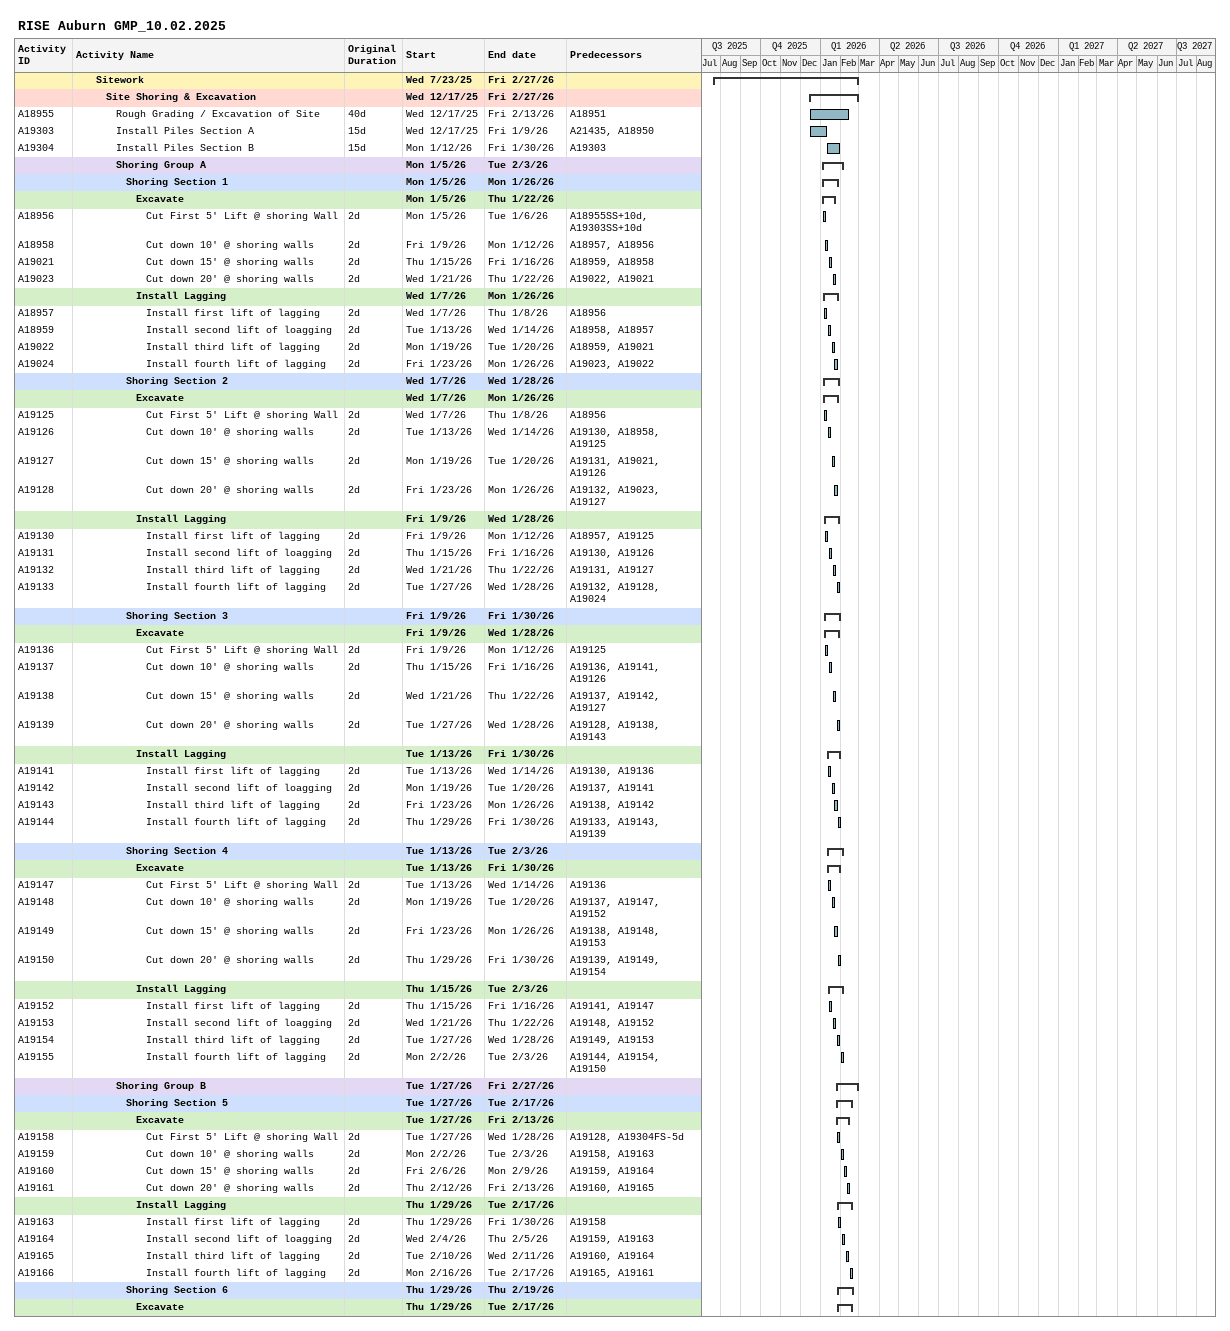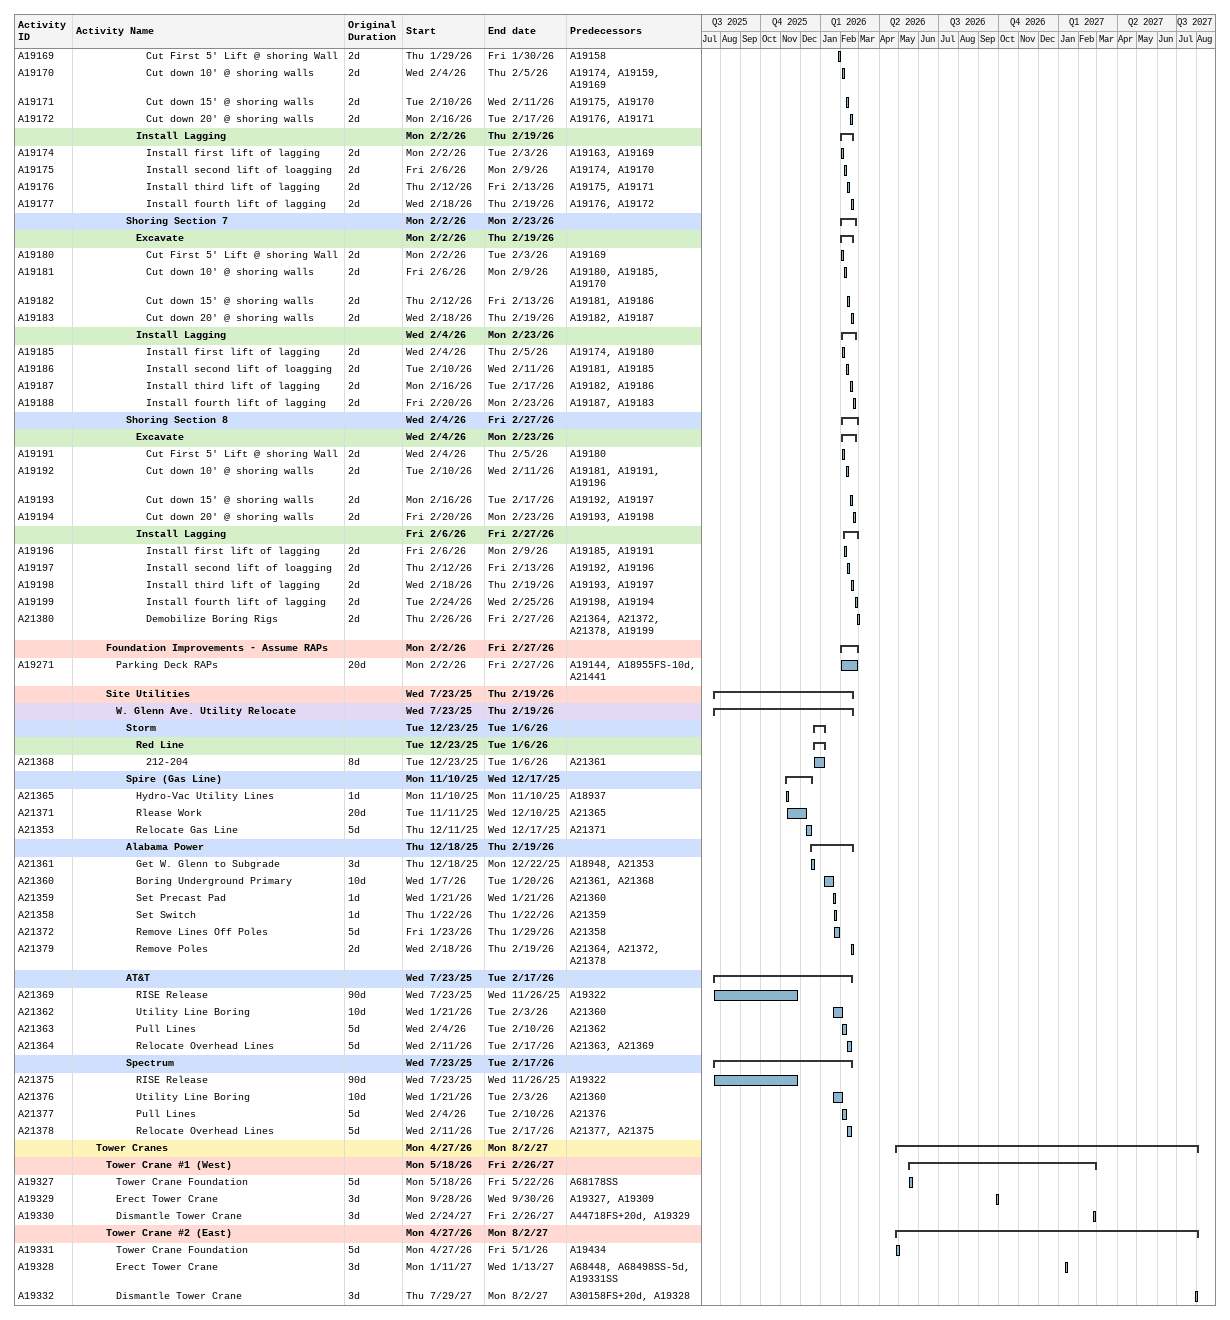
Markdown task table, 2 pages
RISE Auburn GMP_10.02.2025

| ID | Level | Task | Original duration | Start | Finish | Predecessors |
|---|---|---|---|---|---|---|
|  | 3 | **Sitework** |  | 2025-07-23 | 2026-02-27 |  |
|  | 4 | **Site Shoring & Excavation** |  | 2025-12-17 | 2026-02-27 |  |
| A18955 | 5 | Rough Grading / Excavation of Site | 40d | 2025-12-17 | 2026-02-13 | A18951 |
| A19303 | 5 | Install Piles Section A | 15d | 2025-12-17 | 2026-01-09 | A21435, A18950 |
| A19304 | 5 | Install Piles Section B | 15d | 2026-01-12 | 2026-01-30 | A19303 |
|  | 5 | **Shoring Group A** |  | 2026-01-05 | 2026-02-03 |  |
|  | 6 | **Shoring Section 1** |  | 2026-01-05 | 2026-01-26 |  |
|  | 7 | **Excavate** |  | 2026-01-05 | 2026-01-22 |  |
| A18956 | 8 | Cut First 5' Lift @ shoring Wall | 2d | 2026-01-05 | 2026-01-06 | A18955SS+10d, A19303SS+10d |
| A18958 | 8 | Cut down 10' @ shoring walls | 2d | 2026-01-09 | 2026-01-12 | A18957, A18956 |
| A19021 | 8 | Cut down 15' @ shoring walls | 2d | 2026-01-15 | 2026-01-16 | A18959, A18958 |
| A19023 | 8 | Cut down 20' @ shoring walls | 2d | 2026-01-21 | 2026-01-22 | A19022, A19021 |
|  | 7 | **Install Lagging** |  | 2026-01-07 | 2026-01-26 |  |
| A18957 | 8 | Install first lift of lagging | 2d | 2026-01-07 | 2026-01-08 | A18956 |
| A18959 | 8 | Install second lift of loagging | 2d | 2026-01-13 | 2026-01-14 | A18958, A18957 |
| A19022 | 8 | Install third lift of lagging | 2d | 2026-01-19 | 2026-01-20 | A18959, A19021 |
| A19024 | 8 | Install fourth lift of lagging | 2d | 2026-01-23 | 2026-01-26 | A19023, A19022 |
|  | 6 | **Shoring Section 2** |  | 2026-01-07 | 2026-01-28 |  |
|  | 7 | **Excavate** |  | 2026-01-07 | 2026-01-26 |  |
| A19125 | 8 | Cut First 5' Lift @ shoring Wall | 2d | 2026-01-07 | 2026-01-08 | A18956 |
| A19126 | 8 | Cut down 10' @ shoring walls | 2d | 2026-01-13 | 2026-01-14 | A19130, A18958, A19125 |
| A19127 | 8 | Cut down 15' @ shoring walls | 2d | 2026-01-19 | 2026-01-20 | A19131, A19021, A19126 |
| A19128 | 8 | Cut down 20' @ shoring walls | 2d | 2026-01-23 | 2026-01-26 | A19132, A19023, A19127 |
|  | 7 | **Install Lagging** |  | 2026-01-09 | 2026-01-28 |  |
| A19130 | 8 | Install first lift of lagging | 2d | 2026-01-09 | 2026-01-12 | A18957, A19125 |
| A19131 | 8 | Install second lift of loagging | 2d | 2026-01-15 | 2026-01-16 | A19130, A19126 |
| A19132 | 8 | Install third lift of lagging | 2d | 2026-01-21 | 2026-01-22 | A19131, A19127 |
| A19133 | 8 | Install fourth lift of lagging | 2d | 2026-01-27 | 2026-01-28 | A19132, A19128, A19024 |
|  | 6 | **Shoring Section 3** |  | 2026-01-09 | 2026-01-30 |  |
|  | 7 | **Excavate** |  | 2026-01-09 | 2026-01-28 |  |
| A19136 | 8 | Cut First 5' Lift @ shoring Wall | 2d | 2026-01-09 | 2026-01-12 | A19125 |
| A19137 | 8 | Cut down 10' @ shoring walls | 2d | 2026-01-15 | 2026-01-16 | A19136, A19141, A19126 |
| A19138 | 8 | Cut down 15' @ shoring walls | 2d | 2026-01-21 | 2026-01-22 | A19137, A19142, A19127 |
| A19139 | 8 | Cut down 20' @ shoring walls | 2d | 2026-01-27 | 2026-01-28 | A19128, A19138, A19143 |
|  | 7 | **Install Lagging** |  | 2026-01-13 | 2026-01-30 |  |
| A19141 | 8 | Install first lift of lagging | 2d | 2026-01-13 | 2026-01-14 | A19130, A19136 |
| A19142 | 8 | Install second lift of loagging | 2d | 2026-01-19 | 2026-01-20 | A19137, A19141 |
| A19143 | 8 | Install third lift of lagging | 2d | 2026-01-23 | 2026-01-26 | A19138, A19142 |
| A19144 | 8 | Install fourth lift of lagging | 2d | 2026-01-29 | 2026-01-30 | A19133, A19143, A19139 |
|  | 6 | **Shoring Section 4** |  | 2026-01-13 | 2026-02-03 |  |
|  | 7 | **Excavate** |  | 2026-01-13 | 2026-01-30 |  |
| A19147 | 8 | Cut First 5' Lift @ shoring Wall | 2d | 2026-01-13 | 2026-01-14 | A19136 |
| A19148 | 8 | Cut down 10' @ shoring walls | 2d | 2026-01-19 | 2026-01-20 | A19137, A19147, A19152 |
| A19149 | 8 | Cut down 15' @ shoring walls | 2d | 2026-01-23 | 2026-01-26 | A19138, A19148, A19153 |
| A19150 | 8 | Cut down 20' @ shoring walls | 2d | 2026-01-29 | 2026-01-30 | A19139, A19149, A19154 |
|  | 7 | **Install Lagging** |  | 2026-01-15 | 2026-02-03 |  |
| A19152 | 8 | Install first lift of lagging | 2d | 2026-01-15 | 2026-01-16 | A19141, A19147 |
| A19153 | 8 | Install second lift of loagging | 2d | 2026-01-21 | 2026-01-22 | A19148, A19152 |
| A19154 | 8 | Install third lift of lagging | 2d | 2026-01-27 | 2026-01-28 | A19149, A19153 |
| A19155 | 8 | Install fourth lift of lagging | 2d | 2026-02-02 | 2026-02-03 | A19144, A19154, A19150 |
|  | 5 | **Shoring Group B** |  | 2026-01-27 | 2026-02-27 |  |
|  | 6 | **Shoring Section 5** |  | 2026-01-27 | 2026-02-17 |  |
|  | 7 | **Excavate** |  | 2026-01-27 | 2026-02-13 |  |
| A19158 | 8 | Cut First 5' Lift @ shoring Wall | 2d | 2026-01-27 | 2026-01-28 | A19128, A19304FS-5d |
| A19159 | 8 | Cut down 10' @ shoring walls | 2d | 2026-02-02 | 2026-02-03 | A19158, A19163 |
| A19160 | 8 | Cut down 15' @ shoring walls | 2d | 2026-02-06 | 2026-02-09 | A19159, A19164 |
| A19161 | 8 | Cut down 20' @ shoring walls | 2d | 2026-02-12 | 2026-02-13 | A19160, A19165 |
|  | 7 | **Install Lagging** |  | 2026-01-29 | 2026-02-17 |  |
| A19163 | 8 | Install first lift of lagging | 2d | 2026-01-29 | 2026-01-30 | A19158 |
| A19164 | 8 | Install second lift of loagging | 2d | 2026-02-04 | 2026-02-05 | A19159, A19163 |
| A19165 | 8 | Install third lift of lagging | 2d | 2026-02-10 | 2026-02-11 | A19160, A19164 |
| A19166 | 8 | Install fourth lift of lagging | 2d | 2026-02-16 | 2026-02-17 | A19165, A19161 |
|  | 6 | **Shoring Section 6** |  | 2026-01-29 | 2026-02-19 |  |
|  | 7 | **Excavate** |  | 2026-01-29 | 2026-02-17 |  |
| A19169 | 8 | Cut First 5' Lift @ shoring Wall | 2d | 2026-01-29 | 2026-01-30 | A19158 |
| A19170 | 8 | Cut down 10' @ shoring walls | 2d | 2026-02-04 | 2026-02-05 | A19174, A19159, A19169 |
| A19171 | 8 | Cut down 15' @ shoring walls | 2d | 2026-02-10 | 2026-02-11 | A19175, A19170 |
| A19172 | 8 | Cut down 20' @ shoring walls | 2d | 2026-02-16 | 2026-02-17 | A19176, A19171 |
|  | 7 | **Install Lagging** |  | 2026-02-02 | 2026-02-19 |  |
| A19174 | 8 | Install first lift of lagging | 2d | 2026-02-02 | 2026-02-03 | A19163, A19169 |
| A19175 | 8 | Install second lift of loagging | 2d | 2026-02-06 | 2026-02-09 | A19174, A19170 |
| A19176 | 8 | Install third lift of lagging | 2d | 2026-02-12 | 2026-02-13 | A19175, A19171 |
| A19177 | 8 | Install fourth lift of lagging | 2d | 2026-02-18 | 2026-02-19 | A19176, A19172 |
|  | 6 | **Shoring Section 7** |  | 2026-02-02 | 2026-02-23 |  |
|  | 7 | **Excavate** |  | 2026-02-02 | 2026-02-19 |  |
| A19180 | 8 | Cut First 5' Lift @ shoring Wall | 2d | 2026-02-02 | 2026-02-03 | A19169 |
| A19181 | 8 | Cut down 10' @ shoring walls | 2d | 2026-02-06 | 2026-02-09 | A19180, A19185, A19170 |
| A19182 | 8 | Cut down 15' @ shoring walls | 2d | 2026-02-12 | 2026-02-13 | A19181, A19186 |
| A19183 | 8 | Cut down 20' @ shoring walls | 2d | 2026-02-18 | 2026-02-19 | A19182, A19187 |
|  | 7 | **Install Lagging** |  | 2026-02-04 | 2026-02-23 |  |
| A19185 | 8 | Install first lift of lagging | 2d | 2026-02-04 | 2026-02-05 | A19174, A19180 |
| A19186 | 8 | Install second lift of loagging | 2d | 2026-02-10 | 2026-02-11 | A19181, A19185 |
| A19187 | 8 | Install third lift of lagging | 2d | 2026-02-16 | 2026-02-17 | A19182, A19186 |
| A19188 | 8 | Install fourth lift of lagging | 2d | 2026-02-20 | 2026-02-23 | A19187, A19183 |
|  | 6 | **Shoring Section 8** |  | 2026-02-04 | 2026-02-27 |  |
|  | 7 | **Excavate** |  | 2026-02-04 | 2026-02-23 |  |
| A19191 | 8 | Cut First 5' Lift @ shoring Wall | 2d | 2026-02-04 | 2026-02-05 | A19180 |
| A19192 | 8 | Cut down 10' @ shoring walls | 2d | 2026-02-10 | 2026-02-11 | A19181, A19191, A19196 |
| A19193 | 8 | Cut down 15' @ shoring walls | 2d | 2026-02-16 | 2026-02-17 | A19192, A19197 |
| A19194 | 8 | Cut down 20' @ shoring walls | 2d | 2026-02-20 | 2026-02-23 | A19193, A19198 |
|  | 7 | **Install Lagging** |  | 2026-02-06 | 2026-02-27 |  |
| A19196 | 8 | Install first lift of lagging | 2d | 2026-02-06 | 2026-02-09 | A19185, A19191 |
| A19197 | 8 | Install second lift of loagging | 2d | 2026-02-12 | 2026-02-13 | A19192, A19196 |
| A19198 | 8 | Install third lift of lagging | 2d | 2026-02-18 | 2026-02-19 | A19193, A19197 |
| A19199 | 8 | Install fourth lift of lagging | 2d | 2026-02-24 | 2026-02-25 | A19198, A19194 |
| A21380 | 8 | Demobilize Boring Rigs | 2d | 2026-02-26 | 2026-02-27 | A21364, A21372, A21378, A19199 |
|  | 4 | **Foundation Improvements - Assume RAPs** |  | 2026-02-02 | 2026-02-27 |  |
| A19271 | 5 | Parking Deck RAPs | 20d | 2026-02-02 | 2026-02-27 | A19144, A18955FS-10d, A21441 |
|  | 4 | **Site Utilities** |  | 2025-07-23 | 2026-02-19 |  |
|  | 5 | **W. Glenn Ave. Utility Relocate** |  | 2025-07-23 | 2026-02-19 |  |
|  | 6 | **Storm** |  | 2025-12-23 | 2026-01-06 |  |
|  | 7 | **Red Line** |  | 2025-12-23 | 2026-01-06 |  |
| A21368 | 8 | 212-204 | 8d | 2025-12-23 | 2026-01-06 | A21361 |
|  | 6 | **Spire (Gas Line)** |  | 2025-11-10 | 2025-12-17 |  |
| A21365 | 7 | Hydro-Vac Utility Lines | 1d | 2025-11-10 | 2025-11-10 | A18937 |
| A21371 | 7 | Rlease Work | 20d | 2025-11-11 | 2025-12-10 | A21365 |
| A21353 | 7 | Relocate Gas Line | 5d | 2025-12-11 | 2025-12-17 | A21371 |
|  | 6 | **Alabama Power** |  | 2025-12-18 | 2026-02-19 |  |
| A21361 | 7 | Get W. Glenn to Subgrade | 3d | 2025-12-18 | 2025-12-22 | A18948, A21353 |
| A21360 | 7 | Boring Underground Primary | 10d | 2026-01-07 | 2026-01-20 | A21361, A21368 |
| A21359 | 7 | Set Precast Pad | 1d | 2026-01-21 | 2026-01-21 | A21360 |
| A21358 | 7 | Set Switch | 1d | 2026-01-22 | 2026-01-22 | A21359 |
| A21372 | 7 | Remove Lines Off Poles | 5d | 2026-01-23 | 2026-01-29 | A21358 |
| A21379 | 7 | Remove Poles | 2d | 2026-02-18 | 2026-02-19 | A21364, A21372, A21378 |
|  | 6 | **AT&T** |  | 2025-07-23 | 2026-02-17 |  |
| A21369 | 7 | RISE Release | 90d | 2025-07-23 | 2025-11-26 | A19322 |
| A21362 | 7 | Utility Line Boring | 10d | 2026-01-21 | 2026-02-03 | A21360 |
| A21363 | 7 | Pull Lines | 5d | 2026-02-04 | 2026-02-10 | A21362 |
| A21364 | 7 | Relocate Overhead Lines | 5d | 2026-02-11 | 2026-02-17 | A21363, A21369 |
|  | 6 | **Spectrum** |  | 2025-07-23 | 2026-02-17 |  |
| A21375 | 7 | RISE Release | 90d | 2025-07-23 | 2025-11-26 | A19322 |
| A21376 | 7 | Utility Line Boring | 10d | 2026-01-21 | 2026-02-03 | A21360 |
| A21377 | 7 | Pull Lines | 5d | 2026-02-04 | 2026-02-10 | A21376 |
| A21378 | 7 | Relocate Overhead Lines | 5d | 2026-02-11 | 2026-02-17 | A21377, A21375 |
|  | 3 | **Tower Cranes** |  | 2026-04-27 | 2027-08-02 |  |
|  | 4 | **Tower Crane #1 (West)** |  | 2026-05-18 | 2027-02-26 |  |
| A19327 | 5 | Tower Crane Foundation | 5d | 2026-05-18 | 2026-05-22 | A68178SS |
| A19329 | 5 | Erect Tower Crane | 3d | 2026-09-28 | 2026-09-30 | A19327, A19309 |
| A19330 | 5 | Dismantle Tower Crane | 3d | 2027-02-24 | 2027-02-26 | A44718FS+20d, A19329 |
|  | 4 | **Tower Crane #2 (East)** |  | 2026-04-27 | 2027-08-02 |  |
| A19331 | 5 | Tower Crane Foundation | 5d | 2026-04-27 | 2026-05-01 | A19434 |
| A19328 | 5 | Erect Tower Crane | 3d | 2027-01-11 | 2027-01-13 | A68448, A68498SS-5d, A19331SS |
| A19332 | 5 | Dismantle Tower Crane | 3d | 2027-07-29 | 2027-08-02 | A30158FS+20d, A19328 |
